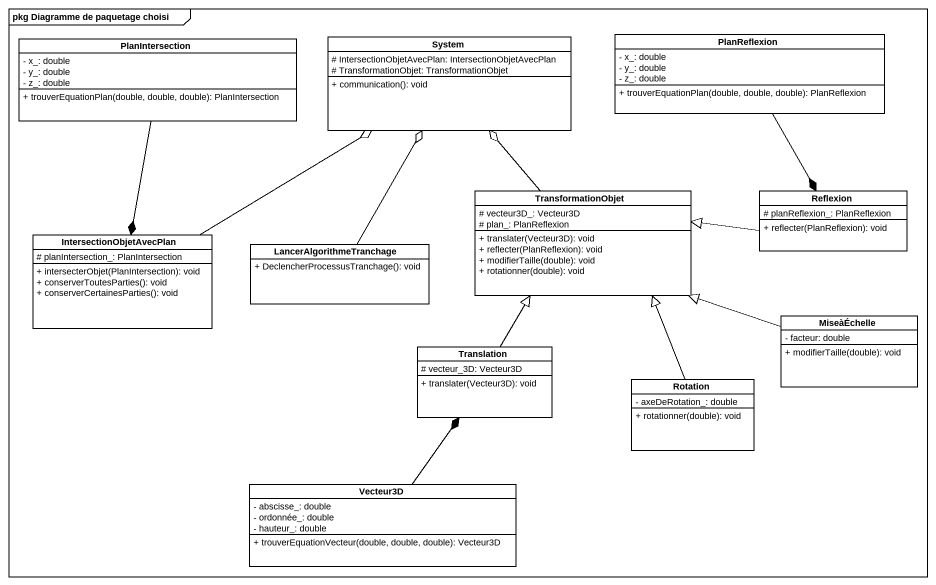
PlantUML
@startuml
mainframe pkg Diagramme de paquetage choisi
hide circle
hide empty members
skinparam classAttributeIconSize 0
class PlanIntersection {
  - x_: double
  - y_: double
  - z_: double
  + trouverEquationPlan(double, double, double): PlanIntersection
}
class System {
  # IntersectionObjetAvecPlan: IntersectionObjetAvecPlan
  # TransformationObjet: TransformationObjet
  + communication(): void
}
class PlanReflexion {
  - x_: double
  - y_: double
  - z_: double
  + trouverEquationPlan(double, double, double): PlanReflexion
}
class TransformationObjet {
  # vecteur3D_: Vecteur3D
  # plan_: PlanReflexion
  + translater(Vecteur3D): void
  + reflecter(PlanReflexion): void
  + modifierTaille(double): void
  + rotationner(double): void
}
class Reflexion {
  # planReflexion_: PlanReflexion
  + reflecter(PlanReflexion): void
}
class IntersectionObjetAvecPlan {
  # planIntersection_: PlanIntersection
  + intersecterObjet(PlanIntersection): void
  + conserverToutesParties(): void
  + conserverCertainesParties(): void
}
class LancerAlgorithmeTranchage {
  + DeclencherProcessusTranchage(): void
}
class MiseàÉchelle {
  - facteur: double
  + modifierTaille(double): void
}
class Translation {
  # vecteur_3D: Vecteur3D
  + translater(Vecteur3D): void
}
class Rotation {
  - axeDeRotation_: double
  + rotationner(double): void
}
class Vecteur3D {
  - abscisse_: double
  - ordonnée_: double
  - hauteur_: double
  + trouverEquationVecteur(double, double, double): Vecteur3D
}
PlanIntersection --* IntersectionObjetAvecPlan
PlanReflexion --* Reflexion
TransformationObjet -up-o System
Reflexion -left-|> TransformationObjet
IntersectionObjetAvecPlan -up-o System
LancerAlgorithmeTranchage -up-o System
MiseàÉchelle -left-|> TransformationObjet
Translation -up-|> TransformationObjet
Rotation -up-|> TransformationObjet
Vecteur3D -up-* Translation
@enduml
